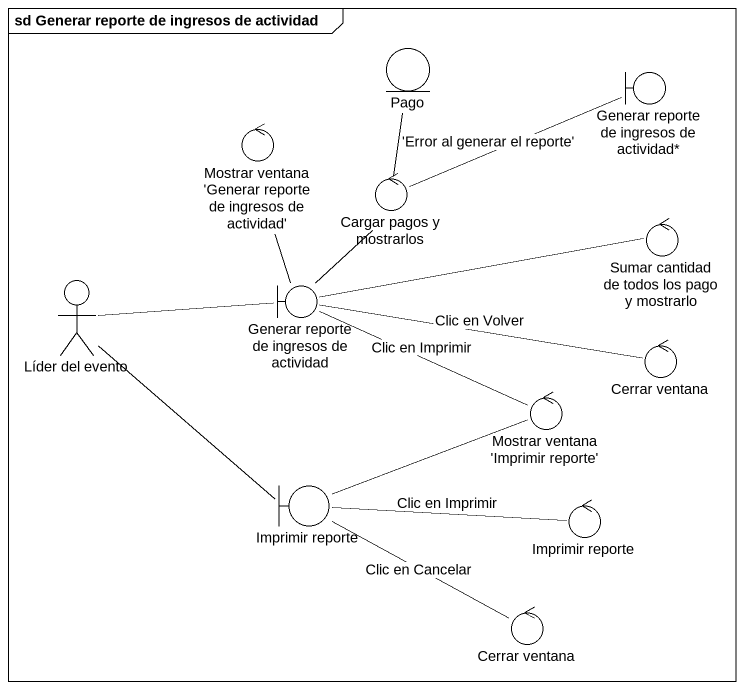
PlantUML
@startuml
mainframe sd Generar reporte de ingresos de actividad
entity Pago
boundary "Generar reporte de ingresos de actividad*" as Generar_reporte_de_ingresos
control "Mostrar ventana 'Generar reporte de ingresos de actividad'" as Mostrar_ventana_Generar
control "Cargar pagos y mostrarlos" as Cargar_pagos_y_mostrarlos
control "Sumar cantidad de todos los pago y mostrarlo" as Sumar_cantidad_de_todos_los
actor "Líder del evento" as Líder_del_evento
boundary "Generar reporte de ingresos de actividad" as Generar_reporte_de_ingresos_2
control "Cerrar ventana" as Cerrar_ventana
control "Mostrar ventana 'Imprimir reporte'" as Mostrar_ventana_Imprimir
boundary "Imprimir reporte" as Imprimir_reporte
control "Imprimir reporte" as Imprimir_reporte_2
control "Cerrar ventana" as Cerrar_ventana_2
Cargar_pagos_y_mostrarlos -up- Pago
Cargar_pagos_y_mostrarlos -right- Generar_reporte_de_ingresos : 'Error al generar el reporte'
Líder_del_evento -right- Generar_reporte_de_ingresos_2
Líder_del_evento -- Imprimir_reporte
Generar_reporte_de_ingresos_2 -up- Mostrar_ventana_Generar
Generar_reporte_de_ingresos_2 -up- Cargar_pagos_y_mostrarlos
Generar_reporte_de_ingresos_2 -right- Sumar_cantidad_de_todos_los
Generar_reporte_de_ingresos_2 -right- Cerrar_ventana : Clic en Volver
Generar_reporte_de_ingresos_2 -right- Mostrar_ventana_Imprimir : Clic en Imprimir
Mostrar_ventana_Imprimir -left- Imprimir_reporte
Imprimir_reporte -right- Imprimir_reporte_2 : Clic en Imprimir
Imprimir_reporte -right- Cerrar_ventana_2 : Clic en Cancelar
@enduml
